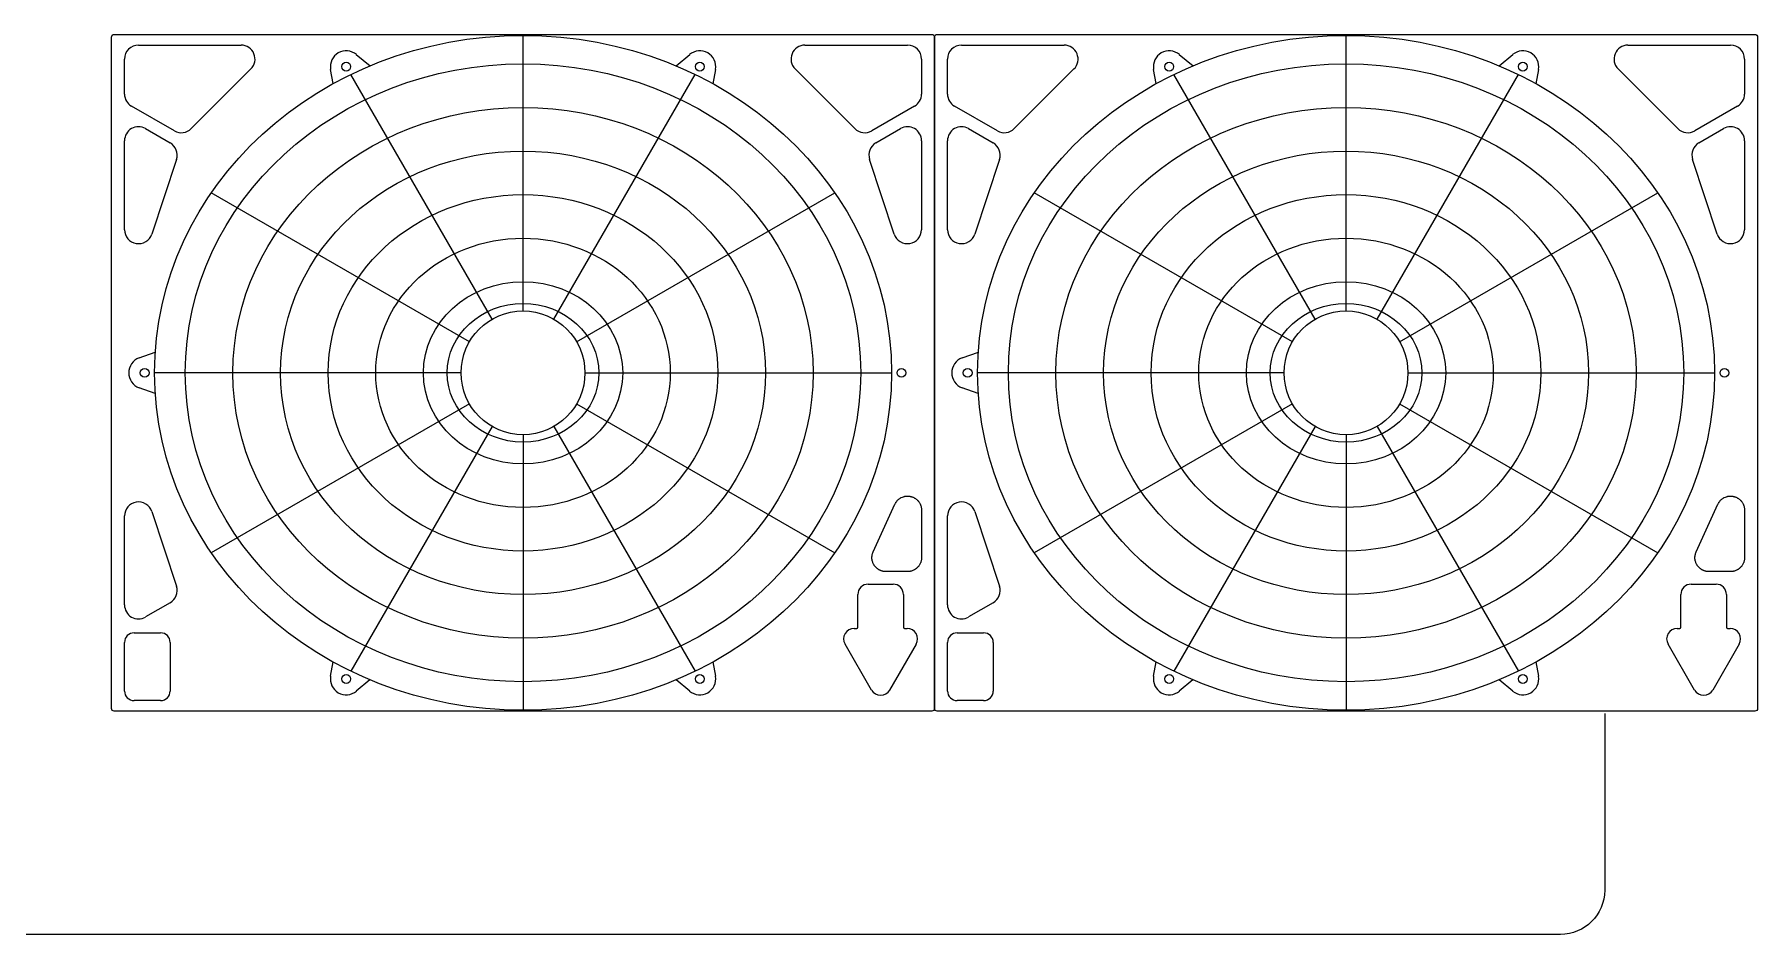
# Model space of a CAD drawing. Header units: millimetres. Extents: x -1305 to 107762, y -9150 to 56526.
# Drawn here: x 89630 to 91577, y 36058 to 37075 of the extents above; entities that cross this region are included whole.
import ezdxf

# ---------------------------------------------------------------- set-up
doc = ezdxf.new("R2010")
doc.units = ezdxf.units.MM
for name, color, linetype in [('DVM_OUTDOOR', 7, 'Continuous'), ('DVM_PIPE', 3, 'Continuous'), ('DVM_REPORT', 7, 'Continuous')]:
    doc.layers.add(name, color=color, linetype=linetype)

# ---------------------------------------------------------------- blocks, each defined once
blk = doc.blocks.new('A$Ce7cff1c1')
at = {"layer": 'DVM_OUTDOOR', "color": 0}
for p, q in [((465, 452.5), (465, 764)), ((1395, 452.5), (1395, 764)), ((30.5, 753), (146.4, 753)), ((276.6, 742.3), (292.1, 729.4)), ((637.9, 729.4), (653.4, 742.3)), ((783.6, 753), (899.5, 753)), ((960.5, 753), (1076.4, 753)), ((1206.6, 742.3), (1222.1, 729.4)), ((1567.9, 729.4), (1583.4, 742.3)), ((1713.6, 753), (1829.5, 753)), ((14.7, 697.6), (14.7, 737.2)), ((157.5, 726.1), (90, 658.5)), ((250.4, 709.4), (247.6, 725.5)), ((682.4, 725.5), (679.6, 709.3)), ((840, 658.5), (772.5, 726.1)), ((915.3, 737.2), (915.3, 697.6)), ((944.7, 697.6), (944.7, 737.2)), ((1087.5, 726.1), (1020, 658.5)), ((1180.4, 709.4), (1177.6, 725.5)), ((1612.4, 725.5), (1609.6, 709.3)), ((1770, 658.5), (1702.5, 726.1)), ((1845.3, 737.2), (1845.3, 697.6)), ((430, 443.1), (270.3, 719.7)), ((500, 443.1), (659.7, 719.7)), ((1360, 443.1), (1200.3, 719.7)), ((1430, 443.1), (1589.7, 719.7)), ((71, 656), (22.6, 684)), ((907.4, 684), (859, 656)), ((1001, 656), (952.6, 684)), ((1837.4, 684), (1789, 656)), ((14.7, 544.3), (14.7, 644.9)), ((38.4, 658.5), (66.3, 642.4)), ((863.7, 642.4), (891.6, 658.5)), ((915.3, 644.9), (915.3, 544.3)), ((944.7, 544.3), (944.7, 644.9)), ((968.4, 658.5), (996.3, 642.4)), ((1793.7, 642.4), (1821.6, 658.5)), ((1845.3, 644.9), (1845.3, 544.3)), ((73.4, 623.8), (45.5, 539.3)), ((884.5, 539.3), (856.6, 623.8)), ((1003.4, 623.8), (975.5, 539.3)), ((1814.5, 539.3), (1786.6, 623.8)), ((404.4, 417.5), (112.7, 585.9)), ((525.6, 417.5), (817.3, 585.9)), ((1334.4, 417.5), (1042.7, 585.9)), ((1455.6, 417.5), (1747.3, 585.9)), ((31.2, 399.3), (49.5, 405.9)), ((961.2, 399.3), (979.5, 405.9)), ((395, 382.5), (48.6, 382.5)), ((535, 382.5), (881.4, 382.5)), ((1325, 382.5), (978.6, 382.5)), ((1465, 382.5), (1811.4, 382.5)), ((49.4, 359.1), (31.2, 365.7)), ((979.4, 359.1), (961.2, 365.7)), ((404.4, 347.5), (112.7, 179.1)), ((525.6, 347.5), (817.3, 179.1)), ((1334.4, 347.5), (1042.7, 179.1)), ((1455.6, 347.5), (1747.3, 179.1)), ((430, 321.9), (270.3, 45.3)), ((465, 312.5), (465, 1)), ((500, 321.9), (659.7, 45.3)), ((1360, 321.9), (1200.3, 45.3)), ((1395, 312.5), (1395, 1)), ((1430, 321.9), (1589.7, 45.3)), ((860.7, 180.1), (885.1, 233.9)), ((1790.7, 180.1), (1815.1, 233.9)), ((14.7, 120.1), (14.7, 220.7)), ((45.5, 225.7), (73.4, 141.2)), ((915.3, 227.4), (915.3, 173.6)), ((944.7, 120.1), (944.7, 220.7)), ((975.5, 225.7), (1003.4, 141.2)), ((1845.3, 227.4), (1845.3, 173.6)), ((899.5, 157.8), (875, 157.8)), ((1829.5, 157.8), (1805, 157.8)), ((855.1, 143.6), (883.1, 143.6)), ((1785.1, 143.6), (1813.1, 143.6)), ((66.3, 122.6), (38.4, 106.5)), ((843.3, 94.8), (843.3, 131.8)), ((894.9, 131.8), (894.9, 94.8)), ((996.3, 122.6), (968.4, 106.5)), ((1773.3, 94.8), (1773.3, 131.8)), ((1824.9, 131.8), (1824.9, 94.8)), ((25.5, 88.6), (55.5, 88.6)), ((839.1, 93.6), (842.1, 93.6)), ((896.1, 93.6), (899.1, 93.6)), ((955.5, 88.6), (985.5, 88.6)), ((1769.1, 93.6), (1772.1, 93.6)), ((1826.1, 93.6), (1829.1, 93.6)), ((14.7, 22.8), (14.7, 77.8)), ((66.3, 77.8), (66.3, 22.8)), ((858.9, 23.9), (828.9, 75.9)), ((909.3, 75.9), (879.3, 23.9)), ((944.7, 22.8), (944.7, 77.8)), ((996.3, 77.8), (996.3, 22.8)), ((1788.9, 23.9), (1758.9, 75.9)), ((1839.3, 75.9), (1809.3, 23.9)), ((247.6, 39.5), (250.4, 55.7)), ((679.6, 55.7), (682.4, 39.5)), ((1177.6, 39.5), (1180.4, 55.7)), ((1609.6, 55.7), (1612.4, 39.5)), ((292, 35.6), (276.6, 22.7)), ((653.4, 22.7), (638, 35.6)), ((1222, 35.6), (1206.6, 22.7)), ((1583.4, 22.7), (1568, 35.6)), ((55.5, 12), (25.5, 12)), ((985.5, 12), (955.5, 12))]:
    blk.add_line(p, q, dxfattribs=at)
for points in [[(3, 765), (927, 765, -0.414214), (930, 762), (930, 3, -0.414214), (927, 0), (3, 0, -0.414214), (0, 3), (0, 762, -0.414214)], [(933, 765), (1857, 765, -0.414214), (1860, 762), (1860, 3, -0.414214), (1857, 0), (933, 0, -0.414214), (930, 3), (930, 762, -0.414214)]]:
    blk.add_lwpolyline(points, format="xyb", close=True, dxfattribs=at)
for centre, radius in [((265.2, 728.6), 5), ((664.8, 728.6), 5), ((1195.2, 728.6), 5), ((1594.8, 728.6), 5), ((465, 382.5), 70), ((1395, 382.5), 70), ((37.4, 382.5), 5), ((892.6, 382.5), 5), ((967.4, 382.5), 5), ((1822.6, 382.5), 5), ((265.2, 36.4), 5), ((664.8, 36.4), 5), ((1195.2, 36.4), 5), ((1594.8, 36.4), 5)]:
    blk.add_circle(centre, radius, dxfattribs=at)
for centre, radius, start, end in [((30.5, 737.2), 15.8, 90, 180), ((146.4, 737.2), 15.8, 315, 90), ((265.2, 728.6), 17.9, 49.9999, 189.9999), ((664.8, 728.6), 17.9, 350.0001, 130.0001), ((783.6, 737.2), 15.8, 90, 225), ((899.5, 737.2), 15.8, 0, 90), ((960.5, 737.2), 15.8, 90, 180), ((1076.4, 737.2), 15.8, 315, 90), ((1195.2, 728.6), 17.9, 49.9999, 189.9999), ((1594.8, 728.6), 17.9, 350.0001, 130.0001), ((1713.6, 737.2), 15.8, 90, 225), ((1829.5, 737.2), 15.8, 0, 90), ((30.5, 697.6), 15.8, 180, 240), ((899.5, 697.6), 15.8, 300, 0), ((960.5, 697.6), 15.8, 180, 240), ((1829.5, 697.6), 15.8, 300, 0), ((30.5, 644.9), 15.8, 60, 180), ((78.9, 669.7), 15.8, 240, 315), ((851.1, 669.7), 15.8, 225, 300), ((899.5, 644.9), 15.8, 0, 120), ((960.5, 644.9), 15.8, 60, 180), ((1008.9, 669.7), 15.8, 240, 315), ((1781.1, 669.7), 15.8, 225, 300), ((1829.5, 644.9), 15.8, 0, 120), ((58.4, 628.7), 15.8, 341.6939, 60), ((871.6, 628.7), 15.8, 120, 198.3061), ((988.4, 628.7), 15.8, 341.6939, 60), ((1801.6, 628.7), 15.8, 120, 198.3061), ((30.5, 544.3), 15.8, 180, 341.6939), ((899.5, 544.3), 15.8, 198.3061, 0), ((960.5, 544.3), 15.8, 180, 341.6939), ((1829.5, 544.3), 15.8, 198.3061, 0), ((37.4, 382.5), 17.9, 110, 250), ((967.4, 382.5), 17.9, 110, 250), ((30.5, 220.7), 15.8, 18.3061, 180), ((960.5, 220.7), 15.8, 18.3061, 180), ((58.4, 136.3), 15.8, 300, 18.3061), ((855.1, 131.8), 11.8, 90, 180), ((883.1, 131.8), 11.8, 0, 90), ((988.4, 136.3), 15.8, 300, 18.3061), ((1785.1, 131.8), 11.8, 90, 180), ((1813.1, 131.8), 11.8, 0, 90), ((30.5, 120.1), 15.8, 180, 300), ((960.5, 120.1), 15.8, 180, 300), ((25.5, 77.8), 10.8, 90, 180), ((55.5, 77.8), 10.8, 0, 90), ((839.1, 81.8), 11.8, 90, 210), ((842.1, 94.8), 1.24, 270, 0), ((896.1, 94.8), 1.24, 180, 270), ((899.1, 81.8), 11.8, 330, 90), ((955.5, 77.8), 10.8, 90, 180), ((985.5, 77.8), 10.8, 0, 90), ((1769.1, 81.8), 11.8, 90, 210), ((1772.1, 94.8), 1.24, 270, 0), ((1826.1, 94.8), 1.24, 180, 270), ((1829.1, 81.8), 11.8, 330, 90), ((265.2, 36.4), 17.9, 170.0001, 310.0001), ((664.8, 36.4), 17.9, 229.9999, 9.9999), ((1195.2, 36.4), 17.9, 170.0001, 310.0001), ((1594.8, 36.4), 17.9, 229.9999, 9.9999), ((25.5, 22.8), 10.8, 180, 270), ((55.5, 22.8), 10.8, 270, 0), ((869.1, 29.8), 11.8, 210, 330), ((955.5, 22.8), 10.8, 180, 270), ((985.5, 22.8), 10.8, 270, 0), ((1799.1, 29.8), 11.8, 210, 330)]:
    blk.add_arc(centre, radius, start, end, dxfattribs=at)
for centre, major_axis, ratio in [((465, 382.5), (416.4, 0), 0.915959), ((1395, 382.5), (416.4, 0), 0.915959), ((465, 382.5), (-381.6, 0), 0.915083), ((1395, 382.5), (-381.6, 0), 0.915083), ((465, 382.5), (-327.8, 0), 0.915041), ((1395, 382.5), (-327.8, 0), 0.915041), ((465, 382.5), (-274, 0), 0.914955), ((1395, 382.5), (-274, 0), 0.914955), ((465, 382.5), (-220.2, 0), 0.914805), ((1395, 382.5), (-220.2, 0), 0.914805), ((465, 382.5), (-166.4, 0), 0.914604), ((1395, 382.5), (-166.4, 0), 0.914604), ((465, 382.5), (-112.6, 0), 0.914238), ((1395, 382.5), (-112.6, 0), 0.914238), ((465, 382.5), (-85.7, 0), 0.913784), ((1395, 382.5), (-85.7, 0), 0.913784)]:
    blk.add_ellipse(centre, major_axis=major_axis, ratio=ratio, dxfattribs=at)
for points, knots in [([(885.1, 233.9), (885.3, 234.3), (885.5, 234.7), (886, 235.5), (886.4, 236.3), (887, 237), (887.4, 237.5), (887.5, 237.7), (887.8, 237.9), (887.8, 238), (888, 238.2), (888.1, 238.3), (888.5, 238.7), (888.8, 239), (889.4, 239.6), (890.1, 240.1), (890.9, 240.6), (891.4, 241), (891.6, 241.1), (891.9, 241.2), (892, 241.3), (892.2, 241.4), (892.3, 241.4), (893.2, 241.9), (894.1, 242.2), (895.3, 242.6), (895.8, 242.7), (896.4, 242.9), (896.6, 242.9), (896.9, 242.9), (897, 243), (897.1, 243), (897.1, 243), (897.3, 243), (897.4, 243), (898, 243.1), (898.4, 243.1), (899.3, 243.2), (899.8, 243.2), (900.6, 243.1), (901.1, 243.1), (901.7, 243), (902, 243), (902.2, 242.9), (902.3, 242.9), (902.4, 242.9), (902.5, 242.9), (902.6, 242.8), (902.7, 242.8), (903.3, 242.7), (903.7, 242.6), (904.6, 242.3), (905, 242.2), (905.8, 241.9), (906.2, 241.7), (906.8, 241.4), (907, 241.3), (907.3, 241.1), (907.3, 241.1), (907.4, 241), (907.4, 241), (907.6, 240.9), (907.7, 240.9), (908.2, 240.6), (908.5, 240.3), (909.2, 239.8), (909.6, 239.5), (910.3, 238.9), (910.6, 238.6), (911, 238.1), (911.2, 238), (911.4, 237.7), (911.5, 237.6), (911.6, 237.5), (911.7, 237.4), (912.1, 236.9), (912.3, 236.6), (912.8, 235.8), (913.1, 235.5), (913.5, 234.7), (913.7, 234.3), (914, 233.7), (914, 233.5), (914.2, 233.2), (914.2, 233.1), (914.3, 232.8), (914.3, 232.7), (914.5, 232.2), (914.6, 231.8), (914.9, 230.9), (915.1, 230.1), (915.2, 229.2), (915.2, 228.3), (915.3, 227.8), (915.3, 227.4)], [0, 0, 0, 0, 0.03125, 0.03125, 0.0625, 0.09375, 0.09375, 0.109375, 0.109375, 0.117188, 0.117188, 0.125, 0.125, 0.15625, 0.15625, 0.1875, 0.21875, 0.21875, 0.234375, 0.234375, 0.242188, 0.242188, 0.25, 0.25, 0.3125, 0.3125, 0.34375, 0.34375, 0.359375, 0.359375, 0.363281, 0.363281, 0.367188, 0.367188, 0.375, 0.375, 0.40625, 0.40625, 0.4375, 0.4375, 0.46875, 0.46875, 0.484375, 0.484375, 0.488281, 0.488281, 0.492188, 0.492188, 0.5, 0.5, 0.53125, 0.53125, 0.5625, 0.5625, 0.59375, 0.59375, 0.609375, 0.609375, 0.613281, 0.613281, 0.617188, 0.617188, 0.625, 0.625, 0.65625, 0.65625, 0.6875, 0.6875, 0.71875, 0.71875, 0.734375, 0.734375, 0.742188, 0.742188, 0.75, 0.75, 0.78125, 0.78125, 0.8125, 0.8125, 0.84375, 0.84375, 0.859375, 0.859375, 0.867188, 0.867188, 0.875, 0.875, 0.90625, 0.90625, 0.9375, 0.96875, 0.96875, 1, 1, 1, 1]), ([(1815.1, 233.9), (1815.3, 234.3), (1815.5, 234.7), (1816, 235.5), (1816.4, 236.3), (1817, 237), (1817.4, 237.5), (1817.5, 237.7), (1817.8, 237.9), (1817.8, 238), (1818, 238.2), (1818.1, 238.3), (1818.5, 238.7), (1818.8, 239), (1819.4, 239.6), (1820.1, 240.1), (1820.9, 240.6), (1821.4, 241), (1821.6, 241.1), (1821.9, 241.2), (1822, 241.3), (1822.2, 241.4), (1822.3, 241.4), (1823.2, 241.9), (1824.1, 242.2), (1825.3, 242.6), (1825.8, 242.7), (1826.4, 242.9), (1826.6, 242.9), (1826.9, 242.9), (1827, 243), (1827.1, 243), (1827.1, 243), (1827.3, 243), (1827.4, 243), (1828, 243.1), (1828.4, 243.1), (1829.3, 243.2), (1829.8, 243.2), (1830.6, 243.1), (1831.1, 243.1), (1831.7, 243), (1832, 243), (1832.2, 242.9), (1832.3, 242.9), (1832.4, 242.9), (1832.5, 242.9), (1832.6, 242.8), (1832.7, 242.8), (1833.3, 242.7), (1833.7, 242.6), (1834.6, 242.3), (1835, 242.2), (1835.8, 241.9), (1836.2, 241.7), (1836.8, 241.4), (1837, 241.3), (1837.3, 241.1), (1837.3, 241.1), (1837.4, 241), (1837.4, 241), (1837.6, 240.9), (1837.7, 240.9), (1838.2, 240.6), (1838.5, 240.3), (1839.2, 239.8), (1839.6, 239.5), (1840.3, 238.9), (1840.6, 238.6), (1841, 238.1), (1841.2, 238), (1841.4, 237.7), (1841.5, 237.6), (1841.6, 237.5), (1841.7, 237.4), (1842.1, 236.9), (1842.3, 236.6), (1842.8, 235.8), (1843.1, 235.5), (1843.5, 234.7), (1843.7, 234.3), (1844, 233.7), (1844, 233.5), (1844.2, 233.2), (1844.2, 233.1), (1844.3, 232.8), (1844.3, 232.7), (1844.5, 232.2), (1844.6, 231.8), (1844.9, 230.9), (1845.1, 230.1), (1845.2, 229.2), (1845.2, 228.3), (1845.3, 227.8), (1845.3, 227.4)], [0, 0, 0, 0, 0.03125, 0.03125, 0.0625, 0.09375, 0.09375, 0.109375, 0.109375, 0.117188, 0.117188, 0.125, 0.125, 0.15625, 0.15625, 0.1875, 0.21875, 0.21875, 0.234375, 0.234375, 0.242188, 0.242188, 0.25, 0.25, 0.3125, 0.3125, 0.34375, 0.34375, 0.359375, 0.359375, 0.363281, 0.363281, 0.367188, 0.367188, 0.375, 0.375, 0.40625, 0.40625, 0.4375, 0.4375, 0.46875, 0.46875, 0.484375, 0.484375, 0.488281, 0.488281, 0.492188, 0.492188, 0.5, 0.5, 0.53125, 0.53125, 0.5625, 0.5625, 0.59375, 0.59375, 0.609375, 0.609375, 0.613281, 0.613281, 0.617188, 0.617188, 0.625, 0.625, 0.65625, 0.65625, 0.6875, 0.6875, 0.71875, 0.71875, 0.734375, 0.734375, 0.742188, 0.742188, 0.75, 0.75, 0.78125, 0.78125, 0.8125, 0.8125, 0.84375, 0.84375, 0.859375, 0.859375, 0.867188, 0.867188, 0.875, 0.875, 0.90625, 0.90625, 0.9375, 0.96875, 0.96875, 1, 1, 1, 1]), ([(875, 157.8), (874.7, 157.8), (874.4, 157.8), (873.7, 157.9), (873.1, 157.9), (872.1, 158.1), (871.5, 158.2), (870.8, 158.4), (870.5, 158.5), (870.1, 158.6), (870, 158.6), (869.9, 158.7), (869.6, 158.7), (869.4, 158.8), (868.9, 159), (868.6, 159.1), (868.1, 159.4), (867.5, 159.7), (866.6, 160.2), (866.1, 160.6), (865.7, 160.9), (865.6, 161), (865.4, 161.1), (865.3, 161.2), (865.2, 161.3), (864.8, 161.5), (864.5, 161.8), (863.8, 162.5), (863.4, 162.9), (862.7, 163.7), (862.5, 164), (862.2, 164.4), (862.1, 164.6), (862, 164.8), (861.9, 164.9), (861.8, 165), (861.6, 165.3), (861.3, 165.9), (861, 166.5), (860.5, 167.3), (860.3, 167.9), (860, 168.9), (859.9, 169.2), (859.8, 169.6), (859.8, 169.7), (859.7, 169.8), (859.7, 169.9), (859.6, 170.2), (859.6, 170.3), (859.5, 170.8), (859.4, 171.4), (859.3, 172.1), (859.3, 173.1), (859.3, 173.7), (859.3, 174.5), (859.3, 174.7), (859.3, 175), (859.3, 175), (859.4, 175.2), (859.4, 175.6), (859.5, 176.3), (859.7, 177.3), (859.9, 177.9), (860.2, 178.9), (860.4, 179.5), (860.7, 180.1)], [0, 0, 0, 0, 0.03125, 0.03125, 0.0625, 0.09375, 0.125, 0.125, 0.15625, 0.15625, 0.164063, 0.164063, 0.171875, 0.1875, 0.1875, 0.21875, 0.21875, 0.25, 0.28125, 0.3125, 0.3125, 0.328125, 0.328125, 0.335938, 0.335938, 0.34375, 0.375, 0.375, 0.4375, 0.4375, 0.46875, 0.46875, 0.484375, 0.492188, 0.492188, 0.5, 0.5, 0.53125, 0.5625, 0.5625, 0.625, 0.625, 0.65625, 0.65625, 0.664062, 0.664062, 0.671875, 0.671875, 0.6875, 0.6875, 0.71875, 0.75, 0.75, 0.8125, 0.8125, 0.828125, 0.828125, 0.835937, 0.835937, 0.84375, 0.875, 0.90625, 0.9375, 0.9375, 1, 1, 1, 1]), ([(1805, 157.8), (1804.7, 157.8), (1804.4, 157.8), (1803.7, 157.9), (1803.1, 157.9), (1802.1, 158.1), (1801.5, 158.2), (1800.8, 158.4), (1800.5, 158.5), (1800.1, 158.6), (1800, 158.6), (1799.9, 158.7), (1799.6, 158.7), (1799.4, 158.8), (1798.9, 159), (1798.6, 159.1), (1798.1, 159.4), (1797.5, 159.7), (1796.6, 160.2), (1796.1, 160.6), (1795.7, 160.9), (1795.6, 161), (1795.4, 161.1), (1795.3, 161.2), (1795.2, 161.3), (1794.8, 161.5), (1794.5, 161.8), (1793.8, 162.5), (1793.4, 162.9), (1792.7, 163.7), (1792.5, 164), (1792.2, 164.4), (1792.1, 164.6), (1792, 164.8), (1791.9, 164.9), (1791.8, 165), (1791.6, 165.3), (1791.3, 165.9), (1791, 166.5), (1790.5, 167.3), (1790.3, 167.9), (1790, 168.9), (1789.9, 169.2), (1789.8, 169.6), (1789.8, 169.7), (1789.7, 169.8), (1789.7, 169.9), (1789.6, 170.2), (1789.6, 170.3), (1789.5, 170.8), (1789.4, 171.4), (1789.3, 172.1), (1789.3, 173.1), (1789.3, 173.7), (1789.3, 174.5), (1789.3, 174.7), (1789.3, 175), (1789.3, 175), (1789.4, 175.2), (1789.4, 175.6), (1789.5, 176.3), (1789.7, 177.3), (1789.9, 177.9), (1790.2, 178.9), (1790.4, 179.5), (1790.7, 180.1)], [0, 0, 0, 0, 0.03125, 0.03125, 0.0625, 0.09375, 0.125, 0.125, 0.15625, 0.15625, 0.164063, 0.164063, 0.171875, 0.1875, 0.1875, 0.21875, 0.21875, 0.25, 0.28125, 0.3125, 0.3125, 0.328125, 0.328125, 0.335938, 0.335938, 0.34375, 0.375, 0.375, 0.4375, 0.4375, 0.46875, 0.46875, 0.484375, 0.492188, 0.492188, 0.5, 0.5, 0.53125, 0.5625, 0.5625, 0.625, 0.625, 0.65625, 0.65625, 0.664062, 0.664062, 0.671875, 0.671875, 0.6875, 0.6875, 0.71875, 0.75, 0.75, 0.8125, 0.8125, 0.828125, 0.828125, 0.835937, 0.835937, 0.84375, 0.875, 0.90625, 0.9375, 0.9375, 1, 1, 1, 1]), ([(915.3, 173.6), (915.3, 173), (915.2, 172.5), (915.1, 171.5), (915.1, 171), (914.9, 170), (914.7, 169.5), (914.5, 168.9), (914.5, 168.7), (914.4, 168.5), (914.4, 168.4), (914.3, 168), (914.2, 167.8), (913.9, 167.1), (913.4, 166.1), (912.9, 165.2), (912.5, 164.6), (912.3, 164.4), (912.1, 164.1), (912.1, 164.1), (912, 164), (912, 163.9), (911.8, 163.8), (911.8, 163.7), (911.4, 163.2), (911, 162.8), (910.3, 162.1), (909.9, 161.7), (909.1, 161.1), (908.7, 160.8), (908.2, 160.4), (908, 160.3), (907.8, 160.2), (907.7, 160.1), (907.4, 159.9), (907.2, 159.8), (906.5, 159.4), (906, 159.2), (905.1, 158.8), (904.6, 158.6), (903.8, 158.4), (903.6, 158.3), (903.3, 158.3), (903.2, 158.2), (903.1, 158.2), (902.9, 158.2), (902.7, 158.1), (902.1, 158), (901.6, 157.9), (900.5, 157.8), (900, 157.8), (899.5, 157.8)], [0, 0, 0, 0, 0.0625, 0.0625, 0.125, 0.125, 0.1875, 0.1875, 0.203125, 0.203125, 0.21875, 0.21875, 0.25, 0.25, 0.3125, 0.375, 0.375, 0.40625, 0.40625, 0.414063, 0.414063, 0.421875, 0.421875, 0.4375, 0.4375, 0.5, 0.5, 0.5625, 0.5625, 0.625, 0.625, 0.640625, 0.640625, 0.65625, 0.65625, 0.6875, 0.6875, 0.75, 0.75, 0.8125, 0.8125, 0.84375, 0.84375, 0.851563, 0.851563, 0.859375, 0.875, 0.875, 0.9375, 0.9375, 1, 1, 1, 1]), ([(1845.3, 173.6), (1845.3, 173), (1845.2, 172.5), (1845.1, 171.5), (1845.1, 171), (1844.9, 170), (1844.7, 169.5), (1844.5, 168.9), (1844.5, 168.7), (1844.4, 168.5), (1844.4, 168.4), (1844.3, 168), (1844.2, 167.8), (1843.9, 167.1), (1843.4, 166.1), (1842.9, 165.2), (1842.5, 164.6), (1842.3, 164.4), (1842.1, 164.1), (1842.1, 164.1), (1842, 164), (1842, 163.9), (1841.8, 163.8), (1841.8, 163.7), (1841.4, 163.2), (1841, 162.8), (1840.3, 162.1), (1839.9, 161.7), (1839.1, 161.1), (1838.7, 160.8), (1838.2, 160.4), (1838, 160.3), (1837.8, 160.2), (1837.7, 160.1), (1837.4, 159.9), (1837.2, 159.8), (1836.5, 159.4), (1836, 159.2), (1835.1, 158.8), (1834.6, 158.6), (1833.8, 158.4), (1833.6, 158.3), (1833.3, 158.3), (1833.2, 158.2), (1833.1, 158.2), (1832.9, 158.2), (1832.7, 158.1), (1832.1, 158), (1831.6, 157.9), (1830.5, 157.8), (1830, 157.8), (1829.5, 157.8)], [0, 0, 0, 0, 0.0625, 0.0625, 0.125, 0.125, 0.1875, 0.1875, 0.203125, 0.203125, 0.21875, 0.21875, 0.25, 0.25, 0.3125, 0.375, 0.375, 0.40625, 0.40625, 0.414063, 0.414063, 0.421875, 0.421875, 0.4375, 0.4375, 0.5, 0.5, 0.5625, 0.5625, 0.625, 0.625, 0.640625, 0.640625, 0.65625, 0.65625, 0.6875, 0.6875, 0.75, 0.75, 0.8125, 0.8125, 0.84375, 0.84375, 0.851563, 0.851563, 0.859375, 0.875, 0.875, 0.9375, 0.9375, 1, 1, 1, 1])]:
    blk.add_open_spline(points, degree=3, knots=knots, dxfattribs=at)
blk = doc.blocks.new('A$C54a4946b')
at = {"layer": 'DVM_PIPE'}
blk.add_lwpolyline([(3082.4, 275), (3082.4, 75, -0.41), (3032.4, 25), (1072.4, 25)], format="xyb", dxfattribs=at)
at = {"layer": 'DVM_OUTDOOR', "color": 0}
blk.add_blockref('A$Ce7cff1c1', (1395.1, 277.5), dxfattribs=at)

msp = doc.modelspace()

# ---------------------------------------------------------------- block references
at = {"layer": 'DVM_REPORT', "color": 0}
msp.add_blockref('A$C54a4946b', (88321.6, 36032.6), dxfattribs=at)

doc.saveas('drawing.dxf')
